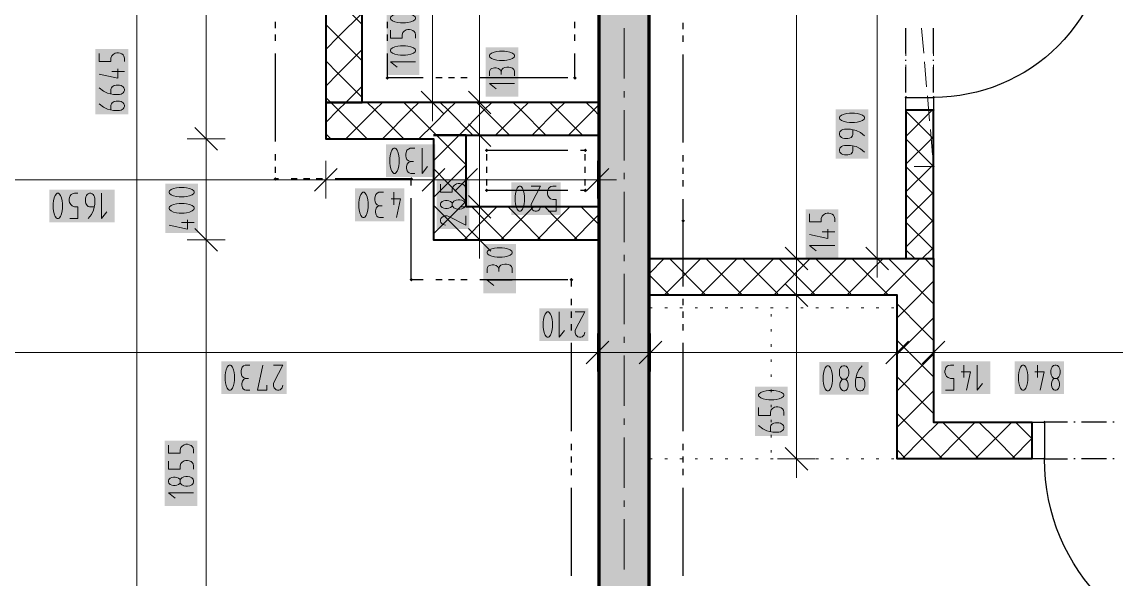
# Model space of a CAD drawing. Header units: millimetres. Extents: x 0 to 594, y 0 to 420.
# Drawn here: x 139.31 to 183.26, y 202.17 to 224.53 of the extents above; entities that cross this region are included whole.
import ezdxf

# ---------------------------------------------------------------- set-up
doc = ezdxf.new("R2010")
doc.units = ezdxf.units.MM
doc.header["$LTSCALE"] = 8
for name, color, linetype in [('PDF_Dvere', 7, 'Continuous'), ('PDF_Koty delkove', 7, 'Continuous'), ('PDF_Nabytek', 7, 'Continuous'), ('PDF_Osy hlavni', 7, 'Continuous'), ('PDF_Pozarni useky', 7, 'Continuous'), ('PDF_Preklady', 7, 'Continuous'), ('PDF_Pricky zdene', 7, 'Continuous'), ('PDF_Steny obvodove nosne', 7, 'Continuous')]:
    doc.layers.add(name, color=color, linetype=linetype)

msp = doc.modelspace()

# ---------------------------------------------------------------- hatches: boundary and pattern name
at = {"layer": 'PDF_Steny obvodove nosne', "true_color": 0xc0c0c0, "transparency": 33554559}
msp.add_hatch(color=9, dxfattribs=at).paths.add_polyline_path([(164.505, 156.144), (164.505, 243.542), (162.483, 243.542), (162.483, 158.368), (162.483, 156.144)])

# ---------------------------------------------------------------- linework, layer by layer
at = {"layer": 'PDF_Dvere', "lineweight": 25}
for points in [[(175.929, 227.971), (175.929, 228.58), (183.006, 228.58, -0.414215), (175.929, 221.503)], [(188.134, 206.995), (188.465, 206.995), (188.465, 198.908, -0.414213), (180.378, 206.995), (181.309, 206.995)]]:
    msp.add_lwpolyline(points, format="xyb", dxfattribs=at)
for points in [[(174.817, 223.27), (174.817, 224.281)], [(175.929, 223.27), (175.929, 224.281)], [(174.817, 222.966), (174.817, 223.017)], [(175.929, 222.966), (175.929, 223.017)], [(174.817, 221.703), (174.817, 222.714)], [(175.929, 221.703), (175.929, 222.714)], [(181.309, 208.461), (180.378, 208.461)], [(181.613, 208.461), (181.562, 208.461)], [(182.876, 208.461), (181.866, 208.461)], [(183.18, 208.461), (183.129, 208.461)], [(181.613, 206.995), (181.562, 206.995)], [(182.876, 206.995), (181.866, 206.995)], [(183.18, 206.995), (183.129, 206.995)]]:
    msp.add_lwpolyline(points, dxfattribs=at)
for points in [[(174.817, 220.997), (174.817, 221.503), (175.929, 221.503), (175.929, 220.997)], [(179.872, 208.461), (180.378, 208.461), (180.378, 206.995), (179.872, 206.995)]]:
    msp.add_lwpolyline(points, close=True, dxfattribs=at)
at = {"layer": 'PDF_Dvere', "lineweight": 25, "transparency": 33554559}
for points in [[(174.817, 221.44), (174.754, 221.503), (174.88, 221.503), (174.817, 221.566)], [(175.929, 221.44), (175.866, 221.503), (175.992, 221.503), (175.929, 221.566)], [(180.441, 208.461), (180.378, 208.398), (180.378, 208.525), (180.314, 208.461)], [(180.441, 206.995), (180.378, 206.932), (180.378, 207.059), (180.314, 206.995)]]:
    msp.add_solid(points, dxfattribs=at)
at = {"layer": 'PDF_Koty delkove', "lineweight": 18}
for points in [[(170.416, 206.995), (170.416, 209.141), (170.416, 213.567), (170.416, 214.9), (170.416, 215.033), (170.416, 224.244), (170.416, 226.096), (170.416, 238.437), (170.416, 240.964), (170.416, 243.694), (170.416, 251.276), (170.416, 258.858), (170.416, 261.436), (170.416, 269.827), (170.416, 271.394), (170.416, 280.998), (170.416, 282.515), (170.416, 283.981), (170.416, 350.13)], [(143.935, 138.502), (143.935, 148.114), (143.935, 154.678), (143.935, 158.419), (143.935, 174.392), (143.935, 177.336), (143.935, 194.207), (143.935, 194.825), (143.935, 261.386), (143.935, 264.115)], [(146.711, 174.392), (146.711, 197.037), (146.711, 215.791), (146.711, 219.835), (146.711, 243.694), (146.711, 258.858), (146.711, 261.386)], [(157.696, 215.791), (157.696, 217.105), (157.696, 219.986), (157.696, 221.301), (157.696, 225.88), (157.696, 242.228), (157.696, 243.694)], [(155.797, 221.301), (155.797, 231.916), (155.797, 242.228)], [(173.661, 215.033), (173.661, 225.041), (173.661, 238.437), (173.661, 239.195)], [(154.11, 224.199), (154.11, 223.875), (154.581, 223.875), (154.581, 224.011), (154.615, 224.105), (154.666, 224.159), (154.75, 224.212), (154.816, 224.226), (154.884, 224.226), (154.952, 224.212), (155.019, 224.186), (155.069, 224.145), (155.104, 224.092), (155.121, 224.011)], [(155.121, 224.011), (155.121, 223.875)], [(142.418, 223.268), (142.418, 222.943), (142.89, 222.943), (142.89, 223.079), (142.924, 223.173), (142.974, 223.227), (143.058, 223.28), (143.125, 223.294), (143.193, 223.294), (143.261, 223.28), (143.327, 223.254), (143.378, 223.213), (143.412, 223.16), (143.429, 223.079), (143.429, 222.943)], [(155.121, 222.93), (154.11, 222.93), (154.379, 222.714)], [(143.16, 222.646), (143.16, 222.268), (142.418, 222.431)], [(143.429, 222.538), (142.924, 222.538)], [(158.088, 222.363), (158.088, 222.525), (158.104, 222.579), (158.138, 222.633), (158.189, 222.66), (158.289, 222.687), (158.357, 222.687), (158.458, 222.66), (158.525, 222.606), (158.559, 222.525), (158.559, 222.417)], [(158.794, 222.714), (158.71, 222.7), (158.644, 222.673), (158.593, 222.619), (158.559, 222.525)], [(159.099, 222.363), (159.099, 222.552), (159.064, 222.619), (159.014, 222.673), (158.93, 222.7), (158.862, 222.714), (158.794, 222.714)], [(142.89, 221.647), (142.89, 221.836), (142.907, 221.89), (142.94, 221.931), (142.974, 221.958), (143.024, 221.984), (143.092, 221.998), (143.226, 221.998), (143.294, 221.984), (143.344, 221.958), (143.378, 221.931), (143.412, 221.89), (143.429, 221.836), (143.429, 221.783), (143.412, 221.728), (143.378, 221.688), (143.344, 221.661), (143.294, 221.634), (143.226, 221.62), (142.991, 221.62), (142.755, 221.674), (142.586, 221.755), (142.418, 221.89)], [(159.099, 222.066), (158.088, 222.066), (158.357, 221.85)], [(156.252, 220.846), (155.342, 221.756)], [(158.151, 220.846), (157.242, 221.756)], [(142.89, 220.999), (142.89, 221.188), (142.907, 221.242), (142.94, 221.283), (142.974, 221.31), (143.024, 221.336), (143.092, 221.35), (143.226, 221.35), (143.294, 221.336), (143.344, 221.31), (143.378, 221.283), (143.412, 221.242), (143.429, 221.188), (143.429, 221.135), (143.412, 221.08), (143.378, 221.04), (143.344, 221.013), (143.294, 220.986), (143.226, 220.972), (142.991, 220.972), (142.755, 221.026), (142.586, 221.107), (142.418, 221.242)], [(156.555, 221.301), (155.797, 221.301), (155.038, 221.301)], [(155.797, 221.301), (155.797, 220.542)], [(158.455, 221.301), (157.696, 221.301), (156.938, 221.301)], [(147.166, 219.38), (146.257, 220.29)], [(158.151, 219.531), (157.242, 220.441)], [(173.156, 219.956), (172.987, 220.092), (172.818, 220.173), (172.583, 220.226), (172.346, 220.226), (172.279, 220.212), (172.229, 220.186), (172.195, 220.159), (172.161, 220.119), (172.145, 220.064), (172.145, 220.011), (172.161, 219.956), (172.195, 219.916), (172.229, 219.889), (172.279, 219.862), (172.346, 219.848), (172.481, 219.848), (172.548, 219.862), (172.616, 219.889)], [(172.616, 219.889), (172.666, 219.956), (172.684, 220.011), (172.684, 220.2)], [(147.47, 219.835), (146.711, 219.835), (145.953, 219.835)], [(158.455, 219.986), (157.696, 219.986), (156.938, 219.986)], [(154.427, 218.639), (154.454, 218.757), (154.468, 218.857), (154.468, 219.059), (154.454, 219.161), (154.427, 219.279), (154.386, 219.38), (154.333, 219.448), (154.305, 219.465), (154.252, 219.465), (154.224, 219.448), (154.171, 219.38), (154.13, 219.279), (154.103, 219.161), (154.09, 219.059)], [(155.088, 219.465), (154.9, 219.465), (154.833, 219.43), (154.778, 219.38), (154.751, 219.296), (154.738, 219.228), (154.738, 219.161), (154.751, 219.077), (154.778, 219.01), (154.833, 218.959), (154.926, 218.925)], [(155.386, 219.465), (155.386, 218.454), (155.601, 218.723)], [(173.156, 219.308), (172.987, 219.444), (172.818, 219.525), (172.583, 219.578), (172.346, 219.578), (172.279, 219.564), (172.229, 219.538), (172.195, 219.511), (172.161, 219.47), (172.145, 219.416), (172.145, 219.363), (172.161, 219.308), (172.195, 219.268), (172.229, 219.241), (172.279, 219.214), (172.346, 219.2), (172.481, 219.2), (172.548, 219.214), (172.616, 219.241), (172.666, 219.308), (172.684, 219.363), (172.684, 219.551)], [(151.514, 218.958), (151.514, 218.2), (151.514, 217.441)], [(154.09, 219.059), (154.09, 218.857), (154.103, 218.757), (154.13, 218.639), (154.171, 218.538), (154.224, 218.47), (154.252, 218.454), (154.305, 218.454), (154.333, 218.47), (154.386, 218.538), (154.427, 218.639)], [(155.088, 218.454), (154.926, 218.454), (154.872, 218.47), (154.819, 218.504), (154.791, 218.555), (154.764, 218.655), (154.764, 218.723), (154.791, 218.824), (154.845, 218.892), (154.926, 218.925), (155.034, 218.925)], [(155.84, 218.958), (155.84, 218.2), (155.84, 217.441)], [(157.154, 218.958), (157.154, 218.2), (157.154, 217.441)], [(162.433, 218.958), (162.433, 218.2), (162.433, 217.441)], [(151.969, 218.655), (151.059, 217.745)], [(156.295, 218.655), (155.385, 217.745)], [(157.609, 218.655), (156.699, 217.745)], [(162.888, 218.655), (161.978, 217.745)], [(134.833, 218.2), (151.514, 218.2), (155.84, 218.2), (157.154, 218.2), (160.612, 218.2), (161.122, 218.2), (162.433, 218.2), (163.191, 218.2)], [(156.124, 218.017), (156.124, 217.693), (156.595, 217.693), (156.595, 217.828), (156.63, 217.922), (156.68, 217.976), (156.764, 218.03), (156.831, 218.044), (156.899, 218.044), (156.966, 218.03), (157.033, 218.003), (157.084, 217.963), (157.118, 217.909), (157.135, 217.828), (157.135, 217.693)], [(140.565, 217.246), (140.565, 217.044), (140.579, 216.944), (140.605, 216.826), (140.646, 216.724), (140.699, 216.657), (140.727, 216.641), (140.78, 216.641), (140.808, 216.657), (140.861, 216.724), (140.902, 216.826), (140.929, 216.944), (140.943, 217.044), (140.943, 217.246), (140.929, 217.347), (140.902, 217.465), (140.861, 217.567), (140.808, 217.634), (140.78, 217.652), (140.727, 217.652), (140.699, 217.634), (140.646, 217.567), (140.605, 217.465), (140.579, 217.347), (140.565, 217.246)], [(141.24, 216.641), (141.564, 216.641), (141.564, 217.112), (141.428, 217.112), (141.334, 217.146), (141.28, 217.197), (141.227, 217.28), (141.213, 217.347), (141.213, 217.415), (141.227, 217.483), (141.253, 217.549), (141.294, 217.6), (141.347, 217.634), (141.428, 217.652), (141.564, 217.652)], [(142.212, 217.112), (142.023, 217.112), (141.969, 217.129), (141.928, 217.162), (141.901, 217.197), (141.875, 217.246), (141.861, 217.314), (141.861, 217.448), (141.875, 217.516), (141.901, 217.567), (141.928, 217.6), (141.969, 217.634), (142.023, 217.652), (142.076, 217.652), (142.131, 217.634), (142.171, 217.6), (142.198, 217.567), (142.225, 217.516), (142.239, 217.448), (142.239, 217.213), (142.185, 216.977), (142.104, 216.808), (141.969, 216.641)], [(142.509, 217.652), (142.509, 216.641), (142.724, 216.909)], [(153.218, 217.289), (153.204, 217.39), (153.177, 217.508), (153.136, 217.609), (153.083, 217.677), (153.055, 217.694), (153.002, 217.694), (152.974, 217.677), (152.921, 217.609), (152.88, 217.508), (152.853, 217.39), (152.84, 217.289)], [(153.838, 217.694), (153.65, 217.694), (153.582, 217.66), (153.528, 217.609), (153.501, 217.525), (153.488, 217.458), (153.488, 217.39), (153.501, 217.306), (153.528, 217.239), (153.582, 217.189), (153.676, 217.154)], [(154.244, 217.694), (154.244, 217.189)], [(158.151, 216.65), (157.242, 217.56)], [(159.282, 216.93), (159.335, 216.93), (159.363, 216.946), (159.416, 217.014), (159.457, 217.115), (159.484, 217.233), (159.498, 217.333), (159.498, 217.535), (159.484, 217.636), (159.457, 217.755), (159.416, 217.856), (159.363, 217.924), (159.335, 217.941), (159.282, 217.941), (159.254, 217.924), (159.201, 217.856), (159.16, 217.755), (159.133, 217.636), (159.12, 217.535)], [(159.12, 217.535), (159.12, 217.333), (159.133, 217.233), (159.16, 217.115), (159.201, 217.014), (159.254, 216.946), (159.282, 216.93)], [(159.768, 217.941), (160.146, 217.941), (159.794, 217.266), (159.768, 217.199), (159.768, 217.098), (159.794, 217.031), (159.835, 216.98), (159.875, 216.946), (159.93, 216.93), (159.983, 216.93), (160.037, 216.946), (160.078, 216.98), (160.118, 217.031), (160.146, 217.131)], [(160.443, 216.93), (160.767, 216.93), (160.767, 217.401), (160.631, 217.401), (160.537, 217.435), (160.483, 217.486), (160.43, 217.57), (160.416, 217.636), (160.416, 217.704), (160.43, 217.772), (160.456, 217.839), (160.497, 217.889), (160.55, 217.924), (160.631, 217.941), (160.767, 217.941)], [(145.526, 217.225), (145.407, 217.199), (145.306, 217.158), (145.238, 217.105), (145.222, 217.077), (145.222, 217.024), (145.238, 216.996), (145.306, 216.943), (145.407, 216.902), (145.526, 216.875), (145.626, 216.861), (145.828, 216.861), (145.929, 216.875), (146.047, 216.902), (146.148, 216.943), (146.216, 216.996), (146.233, 217.024), (146.233, 217.077), (146.216, 217.105), (146.148, 217.158), (146.047, 217.199), (145.929, 217.225), (145.828, 217.239)], [(145.828, 217.239), (145.626, 217.239), (145.526, 217.225)], [(152.84, 217.289), (152.84, 217.087), (152.853, 216.986), (152.88, 216.868), (152.921, 216.767), (152.974, 216.699), (153.002, 216.683), (153.055, 216.683), (153.083, 216.699), (153.136, 216.767), (153.177, 216.868), (153.204, 216.986), (153.218, 217.087), (153.218, 217.289)], [(153.838, 216.683), (153.676, 216.683), (153.622, 216.699), (153.569, 216.734), (153.541, 216.784), (153.514, 216.884), (153.514, 216.952), (153.541, 217.053), (153.595, 217.121), (153.676, 217.154), (153.784, 217.154)], [(154.136, 217.424), (154.514, 217.424), (154.351, 216.683)], [(156.578, 217.126), (156.528, 217.085), (156.461, 217.059), (156.393, 217.045), (156.325, 217.045), (156.259, 217.059), (156.191, 217.085), (156.14, 217.14), (156.124, 217.18), (156.124, 217.234), (156.14, 217.274), (156.191, 217.328), (156.259, 217.355), (156.325, 217.369), (156.393, 217.369), (156.461, 217.355), (156.528, 217.328), (156.578, 217.288), (156.595, 217.261)], [(156.595, 217.153), (156.578, 217.126)], [(158.455, 217.105), (157.696, 217.105), (156.938, 217.105)], [(157.135, 216.748), (157.135, 216.369), (156.461, 216.721), (156.393, 216.748), (156.292, 216.748), (156.225, 216.721), (156.175, 216.68), (156.14, 216.64), (156.124, 216.586), (156.124, 216.532), (156.14, 216.478), (156.175, 216.437), (156.225, 216.397), (156.325, 216.369)], [(170.943, 216.833), (170.943, 216.508), (171.414, 216.508), (171.414, 216.644), (171.449, 216.738), (171.499, 216.792), (171.583, 216.845), (171.65, 216.859), (171.718, 216.859), (171.785, 216.845), (171.852, 216.819), (171.903, 216.778), (171.937, 216.725), (171.954, 216.644), (171.954, 216.508)], [(145.963, 216.591), (145.963, 216.213), (145.222, 216.376)], [(146.233, 216.483), (145.728, 216.483)], [(147.166, 215.336), (146.257, 216.246)], [(158.151, 215.336), (157.242, 216.246)], [(171.684, 216.211), (171.684, 215.833), (170.943, 215.996)], [(147.47, 215.791), (146.711, 215.791), (145.953, 215.791)], [(158.455, 215.791), (157.696, 215.791), (156.938, 215.791)], [(157.696, 215.791), (157.696, 215.033)], [(171.954, 216.103), (171.449, 216.103)], [(158.599, 215.462), (158.397, 215.462), (158.297, 215.448), (158.179, 215.421), (158.078, 215.381), (158.01, 215.327), (157.994, 215.3), (157.994, 215.246), (158.01, 215.219)], [(158.01, 215.219), (158.078, 215.165), (158.179, 215.125), (158.297, 215.097), (158.397, 215.084), (158.599, 215.084), (158.701, 215.097), (158.819, 215.125), (158.92, 215.165), (158.988, 215.219), (159.005, 215.246), (159.005, 215.3), (158.988, 215.327), (158.92, 215.381), (158.819, 215.421), (158.701, 215.448), (158.599, 215.462)], [(170.871, 214.578), (169.961, 215.488)], [(171.954, 215.563), (170.943, 215.563), (171.212, 215.348)], [(174.116, 214.578), (173.206, 215.488)], [(171.174, 215.033), (170.416, 215.033), (169.657, 215.033)], [(174.42, 215.033), (173.661, 215.033), (172.903, 215.033)], [(173.661, 215.033), (173.661, 214.274)], [(157.994, 214.463), (157.994, 214.625), (158.01, 214.679), (158.044, 214.733), (158.095, 214.76), (158.195, 214.787), (158.263, 214.787), (158.364, 214.76), (158.432, 214.706), (158.465, 214.625), (158.465, 214.517)], [(159.005, 214.463), (159.005, 214.652), (158.971, 214.719), (158.92, 214.773), (158.836, 214.8), (158.768, 214.814), (158.701, 214.814), (158.617, 214.8), (158.55, 214.773), (158.499, 214.719), (158.465, 214.625)], [(159.005, 214.166), (157.994, 214.166), (158.263, 213.95)], [(170.871, 213.112), (169.961, 214.022)], [(171.174, 213.567), (170.416, 213.567), (169.657, 213.567)], [(160.255, 212.18), (160.282, 212.062), (160.322, 211.961), (160.376, 211.893), (160.403, 211.877), (160.457, 211.877), (160.484, 211.893), (160.538, 211.961), (160.578, 212.062), (160.606, 212.18), (160.62, 212.28), (160.62, 212.482), (160.606, 212.583), (160.578, 212.702), (160.538, 212.803), (160.484, 212.871), (160.457, 212.888), (160.403, 212.888), (160.376, 212.871), (160.322, 212.803), (160.282, 212.702), (160.255, 212.583), (160.241, 212.482)], [(160.889, 212.888), (160.889, 211.877), (161.105, 212.146)], [(161.538, 212.888), (161.916, 212.888), (161.564, 212.213), (161.538, 212.146), (161.538, 212.045), (161.564, 211.978), (161.605, 211.927), (161.645, 211.893), (161.7, 211.877), (161.753, 211.877), (161.807, 211.893), (161.848, 211.927), (161.888, 211.978), (161.916, 212.078)], [(160.241, 212.482), (160.241, 212.28), (160.255, 212.18)], [(162.433, 212.022), (162.433, 211.264), (162.433, 210.506)], [(164.556, 212.022), (164.556, 211.264), (164.556, 210.506)], [(174.463, 212.022), (174.463, 211.264), (174.463, 210.506)], [(175.929, 212.022), (175.929, 211.264), (175.929, 210.506)], [(162.888, 211.719), (161.978, 210.809)], [(165.011, 211.719), (164.101, 210.809)], [(174.918, 211.719), (174.008, 210.809)], [(176.384, 211.719), (175.474, 210.809)], [(190.487, 211.264), (186.533, 211.264), (184.421, 211.264), (181.273, 211.264), (175.929, 211.264), (174.463, 211.264), (166.149, 211.264), (164.556, 211.264), (162.433, 211.264), (134.833, 211.264), (132.963, 211.264), (112.643, 211.264), (110.823, 211.264), (110.52, 211.264), (108.447, 211.264), (90.907, 211.264), (89.441, 211.264)], [(148.215, 210.724), (148.16, 210.674), (148.134, 210.59), (148.12, 210.522), (148.12, 210.454), (148.134, 210.371), (148.16, 210.304), (148.215, 210.253), (148.309, 210.219)], [(148.471, 210.759), (148.282, 210.759), (148.215, 210.724)], [(149.146, 209.949), (149.146, 209.748), (148.768, 209.748), (148.983, 210.759)], [(149.416, 210.759), (149.794, 210.759), (149.443, 210.084), (149.416, 210.017), (149.416, 209.916), (149.443, 209.849), (149.483, 209.798), (149.524, 209.764), (149.578, 209.748), (149.631, 209.748), (149.686, 209.764), (149.726, 209.798), (149.767, 209.849), (149.794, 209.949)], [(172.923, 210.56), (172.842, 210.391), (172.789, 210.155), (172.789, 209.919), (172.802, 209.852), (172.829, 209.801), (172.856, 209.768), (172.896, 209.734), (172.951, 209.718), (173.004, 209.718), (173.058, 209.734), (173.099, 209.768), (173.126, 209.801), (173.153, 209.852), (173.167, 209.919), (173.167, 210.054), (173.153, 210.121), (173.126, 210.189), (173.058, 210.239), (173.004, 210.256), (172.815, 210.256)], [(173.058, 210.728), (172.923, 210.56)], [(176.411, 209.748), (176.735, 209.748), (176.735, 210.219), (176.599, 210.219), (176.505, 210.253), (176.451, 210.304), (176.398, 210.388), (176.384, 210.454), (176.384, 210.522), (176.398, 210.59), (176.424, 210.657), (176.465, 210.707), (176.518, 210.742), (176.599, 210.759), (176.735, 210.759)], [(177.14, 210.759), (177.14, 210.253)], [(177.68, 210.759), (177.68, 209.748), (177.895, 210.017)], [(180.094, 210.759), (180.094, 210.253)], [(148.471, 209.748), (148.309, 209.748), (148.254, 209.764), (148.201, 209.798), (148.173, 209.849), (148.147, 209.949), (148.147, 210.017), (148.173, 210.118), (148.228, 210.186), (148.309, 210.219), (148.416, 210.219)], [(172.303, 209.718), (172.262, 209.734), (172.208, 209.784), (172.181, 209.852), (172.167, 209.919), (172.167, 209.986), (172.181, 210.054), (172.208, 210.121), (172.248, 210.171), (172.275, 210.189)], [(172.384, 210.189), (172.41, 210.171), (172.451, 210.121), (172.478, 210.054), (172.491, 209.986), (172.491, 209.919), (172.478, 209.852), (172.451, 209.784), (172.397, 209.734), (172.356, 209.718), (172.303, 209.718)], [(177.032, 210.489), (177.41, 210.489), (177.247, 209.748)], [(179.986, 210.489), (180.364, 210.489), (180.201, 209.748)], [(180.877, 210.219), (180.904, 210.202), (180.944, 210.151), (180.971, 210.084), (180.985, 210.017), (180.985, 209.949), (180.971, 209.882), (180.944, 209.815), (180.89, 209.764), (180.85, 209.748), (180.796, 209.748), (180.756, 209.764), (180.701, 209.815), (180.675, 209.882), (180.661, 209.949), (180.661, 210.017), (180.675, 210.084)], [(180.675, 210.084), (180.701, 210.151), (180.742, 210.202), (180.769, 210.219)], [(169.505, 209.735), (169.303, 209.735), (169.203, 209.721), (169.084, 209.694), (168.983, 209.654), (168.915, 209.6), (168.899, 209.573), (168.899, 209.519), (168.915, 209.492), (168.983, 209.438), (169.084, 209.398), (169.203, 209.37), (169.303, 209.356), (169.505, 209.356), (169.606, 209.37), (169.724, 209.398), (169.825, 209.438), (169.893, 209.492)], [(169.893, 209.492), (169.91, 209.519), (169.91, 209.573), (169.893, 209.6), (169.825, 209.654), (169.724, 209.694), (169.606, 209.721), (169.505, 209.735)], [(168.899, 209.06), (168.899, 208.736), (169.37, 208.736), (169.37, 208.871), (169.405, 208.965), (169.455, 209.019), (169.539, 209.073), (169.606, 209.087), (169.674, 209.087), (169.741, 209.073), (169.808, 209.046), (169.859, 209.006), (169.893, 208.952), (169.91, 208.871), (169.91, 208.736)], [(169.421, 208.371), (169.455, 208.398), (169.505, 208.425), (169.573, 208.438), (169.707, 208.438), (169.775, 208.425), (169.825, 208.398), (169.859, 208.371), (169.893, 208.331), (169.91, 208.276), (169.91, 208.223), (169.893, 208.169), (169.859, 208.128), (169.825, 208.101), (169.775, 208.074), (169.707, 208.06), (169.471, 208.06), (169.236, 208.114), (169.067, 208.195), (168.899, 208.331)], [(169.37, 208.088), (169.37, 208.276), (169.388, 208.331), (169.421, 208.371)], [(145.195, 207.549), (145.195, 207.225), (145.666, 207.225), (145.666, 207.36), (145.701, 207.454), (145.751, 207.508), (145.835, 207.562), (145.902, 207.576), (145.969, 207.576), (146.037, 207.562), (146.104, 207.535), (146.154, 207.495), (146.189, 207.441), (146.206, 207.36), (146.206, 207.225)], [(170.871, 206.541), (169.961, 207.45)], [(171.174, 206.995), (170.416, 206.995), (169.657, 206.995)], [(170.416, 206.995), (170.416, 206.237)], [(145.195, 206.901), (145.195, 206.577), (145.666, 206.577), (145.666, 206.712), (145.701, 206.806), (145.751, 206.86), (145.835, 206.914), (145.902, 206.927), (145.969, 206.927), (146.037, 206.914), (146.104, 206.887), (146.154, 206.846), (146.189, 206.793), (146.206, 206.712), (146.206, 206.577)], [(145.598, 205.969), (145.532, 205.942), (145.464, 205.929), (145.396, 205.929), (145.33, 205.942), (145.262, 205.969), (145.211, 206.023), (145.195, 206.064), (145.195, 206.117), (145.211, 206.158), (145.262, 206.212), (145.33, 206.239), (145.396, 206.253), (145.464, 206.253), (145.532, 206.239), (145.598, 206.212), (145.649, 206.172), (145.666, 206.145)], [(145.666, 206.036), (145.649, 206.01), (145.598, 205.969)], [(146.206, 205.631), (145.195, 205.631), (145.464, 205.416)]]:
    msp.add_lwpolyline(points, dxfattribs=at)
for points in [[(154.715, 224.874), (154.513, 224.874), (154.413, 224.86), (154.295, 224.834), (154.194, 224.793), (154.126, 224.74), (154.11, 224.712), (154.11, 224.659), (154.126, 224.631), (154.194, 224.578), (154.295, 224.537), (154.413, 224.51), (154.513, 224.496), (154.715, 224.496), (154.816, 224.51), (154.935, 224.537), (155.036, 224.578), (155.104, 224.631), (155.121, 224.659), (155.121, 224.712), (155.104, 224.74), (155.036, 224.793), (154.935, 224.834), (154.816, 224.86)], [(154.715, 223.578), (154.513, 223.578), (154.413, 223.564), (154.295, 223.537), (154.194, 223.497), (154.126, 223.444), (154.11, 223.416), (154.11, 223.363), (154.126, 223.335), (154.194, 223.282), (154.295, 223.241), (154.413, 223.213), (154.513, 223.2), (154.715, 223.2), (154.816, 223.213), (154.935, 223.241), (155.036, 223.282), (155.104, 223.335), (155.121, 223.363), (155.121, 223.416), (155.104, 223.444), (155.036, 223.497), (154.935, 223.537), (154.816, 223.564)], [(158.693, 223.362), (158.491, 223.362), (158.391, 223.348), (158.273, 223.321), (158.172, 223.281), (158.104, 223.227), (158.088, 223.2), (158.088, 223.146), (158.104, 223.119), (158.172, 223.065), (158.273, 223.025), (158.391, 222.997), (158.491, 222.984), (158.693, 222.984), (158.794, 222.997), (158.913, 223.025), (159.014, 223.065), (159.081, 223.119), (159.099, 223.146), (159.099, 223.2), (159.081, 223.227), (159.014, 223.281), (158.913, 223.321), (158.794, 223.348)], [(172.75, 220.874), (172.548, 220.874), (172.448, 220.861), (172.33, 220.834), (172.229, 220.793), (172.161, 220.74), (172.145, 220.712), (172.145, 220.659), (172.161, 220.631), (172.229, 220.578), (172.33, 220.537), (172.448, 220.51), (172.548, 220.496), (172.75, 220.496), (172.851, 220.51), (172.97, 220.537), (173.071, 220.578), (173.139, 220.631), (173.156, 220.659), (173.156, 220.712), (173.139, 220.74), (173.071, 220.793), (172.97, 220.834), (172.851, 220.861)], [(145.828, 217.887), (145.626, 217.887), (145.526, 217.873), (145.407, 217.847), (145.306, 217.806), (145.238, 217.753), (145.222, 217.725), (145.222, 217.672), (145.238, 217.644), (145.306, 217.591), (145.407, 217.55), (145.526, 217.523), (145.626, 217.509), (145.828, 217.509), (145.929, 217.523), (146.047, 217.55), (146.148, 217.591), (146.216, 217.644), (146.233, 217.672), (146.233, 217.725), (146.216, 217.753), (146.148, 217.806), (146.047, 217.847), (145.929, 217.873)], [(156.899, 217.396), (156.831, 217.396), (156.747, 217.382), (156.663, 217.342), (156.613, 217.288), (156.595, 217.261), (156.595, 217.153), (156.613, 217.126), (156.663, 217.072), (156.747, 217.031), (156.831, 217.017), (156.899, 217.017), (156.983, 217.031), (157.067, 217.072), (157.118, 217.126), (157.135, 217.18), (157.135, 217.234), (157.118, 217.288), (157.067, 217.342), (156.983, 217.382)], [(147.472, 210.353), (147.472, 210.151), (147.486, 210.051), (147.512, 209.933), (147.553, 209.832), (147.606, 209.764), (147.634, 209.748), (147.687, 209.748), (147.715, 209.764), (147.768, 209.832), (147.809, 209.933), (147.836, 210.051), (147.85, 210.151), (147.85, 210.353), (147.836, 210.454), (147.809, 210.573), (147.768, 210.674), (147.715, 210.742), (147.687, 210.759), (147.634, 210.759), (147.606, 210.742), (147.553, 210.674), (147.512, 210.573), (147.486, 210.454)], [(171.493, 210.323), (171.493, 210.121), (171.506, 210.021), (171.533, 209.903), (171.574, 209.801), (171.627, 209.734), (171.655, 209.718), (171.708, 209.718), (171.736, 209.734), (171.789, 209.801), (171.83, 209.903), (171.857, 210.021), (171.871, 210.121), (171.871, 210.323), (171.857, 210.424), (171.83, 210.542), (171.789, 210.644), (171.736, 210.711), (171.708, 210.728), (171.655, 210.728), (171.627, 210.711), (171.574, 210.644), (171.533, 210.542), (171.506, 210.424)], [(172.141, 210.492), (172.141, 210.424), (172.154, 210.34), (172.194, 210.256), (172.248, 210.206), (172.275, 210.189), (172.384, 210.189), (172.41, 210.206), (172.465, 210.256), (172.505, 210.34), (172.519, 210.424), (172.519, 210.492), (172.505, 210.576), (172.465, 210.661), (172.41, 210.711), (172.356, 210.728), (172.303, 210.728), (172.248, 210.711), (172.194, 210.661), (172.154, 210.576)], [(179.338, 210.353), (179.338, 210.151), (179.352, 210.051), (179.378, 209.933), (179.419, 209.832), (179.472, 209.764), (179.5, 209.748), (179.553, 209.748), (179.581, 209.764), (179.634, 209.832), (179.675, 209.933), (179.702, 210.051), (179.716, 210.151), (179.716, 210.353), (179.702, 210.454), (179.675, 210.573), (179.634, 210.674), (179.581, 210.742), (179.553, 210.759), (179.5, 210.759), (179.472, 210.742), (179.419, 210.674), (179.378, 210.573), (179.352, 210.454)], [(180.634, 210.522), (180.634, 210.454), (180.648, 210.371), (180.688, 210.287), (180.742, 210.236), (180.769, 210.219), (180.877, 210.219), (180.904, 210.236), (180.958, 210.287), (180.999, 210.371), (181.012, 210.454), (181.012, 210.522), (180.999, 210.606), (180.958, 210.691), (180.904, 210.742), (180.85, 210.759), (180.796, 210.759), (180.742, 210.742), (180.688, 210.691), (180.648, 210.606)], [(145.969, 206.279), (145.902, 206.279), (145.818, 206.266), (145.734, 206.226), (145.683, 206.172), (145.666, 206.145), (145.666, 206.036), (145.683, 206.01), (145.734, 205.955), (145.818, 205.915), (145.902, 205.901), (145.969, 205.901), (146.053, 205.915), (146.138, 205.955), (146.189, 206.01), (146.206, 206.064), (146.206, 206.117), (146.189, 206.172), (146.138, 206.226), (146.053, 206.266)]]:
    msp.add_lwpolyline(points, close=True, dxfattribs=at)
at = {"layer": 'PDF_Koty delkove', "color": 7, "lineweight": 18, "true_color": 0xffffff, "transparency": 33554559}
for points in [[(155.272, 222.4), (155.272, 225.025), (153.958, 222.4), (153.958, 225.025)], [(143.581, 220.82), (143.581, 223.446), (142.267, 220.82), (142.267, 223.446)], [(159.25, 221.536), (159.25, 223.513), (157.936, 221.536), (157.936, 223.513)], [(173.307, 219.048), (173.307, 221.026), (171.993, 219.048), (171.993, 221.026)], [(155.916, 219.616), (153.938, 219.616), (155.916, 218.302), (153.938, 218.302)], [(146.385, 216.061), (146.385, 218.038), (145.071, 216.061), (145.071, 218.038)], [(157.287, 216.218), (157.287, 218.195), (155.973, 216.218), (155.973, 218.195)], [(160.946, 218.092), (158.968, 218.092), (160.946, 216.778), (158.968, 216.778)], [(143.039, 217.803), (140.413, 217.803), (143.039, 216.489), (140.413, 216.489)], [(154.666, 217.846), (152.688, 217.846), (154.666, 216.531), (152.688, 216.531)], [(172.106, 215.033), (172.106, 217.011), (170.791, 215.033), (170.791, 217.011)], [(159.157, 213.636), (159.157, 215.613), (157.842, 213.636), (157.842, 215.613)], [(162.067, 213.039), (160.09, 213.039), (162.067, 211.725), (160.09, 211.725)], [(149.946, 210.91), (147.32, 210.91), (149.946, 209.596), (147.32, 209.596)], [(173.319, 210.88), (171.341, 210.88), (173.319, 209.566), (171.341, 209.566)], [(178.21, 210.91), (176.233, 210.91), (178.21, 209.596), (176.233, 209.596)], [(181.164, 210.91), (179.187, 210.91), (181.164, 209.596), (179.187, 209.596)], [(170.062, 207.909), (170.062, 209.886), (168.748, 207.909), (168.748, 209.886)], [(146.358, 205.101), (146.358, 207.727), (145.043, 205.101), (145.043, 207.727)]]:
    msp.add_solid(points, dxfattribs=at)
at = {"layer": 'PDF_Nabytek', "lineweight": 13}
for points in [[(164.629, 213.061), (164.556, 213.061)], [(164.556, 213.061), (164.556, 213.061)], [(165.235, 213.061), (165.134, 213.061)], [(165.842, 213.061), (165.741, 213.061)], [(166.448, 213.061), (166.347, 213.061)], [(167.055, 213.061), (166.954, 213.061)], [(167.661, 213.061), (167.56, 213.061)], [(168.268, 213.061), (168.167, 213.061)], [(168.875, 213.061), (168.774, 213.061)], [(169.481, 213.061), (169.38, 213.061)], [(169.408, 213.061), (169.408, 213.061)], [(169.408, 212.705), (169.408, 212.806)], [(170.088, 213.061), (169.987, 213.061)], [(170.694, 213.061), (170.593, 213.061)], [(171.301, 213.061), (171.2, 213.061)], [(171.907, 213.061), (171.806, 213.061)], [(172.514, 213.061), (172.413, 213.061)], [(173.121, 213.061), (173.02, 213.061)], [(173.727, 213.061), (173.626, 213.061)], [(174.334, 213.061), (174.233, 213.061)], [(174.463, 213.061), (174.463, 213.061)], [(169.408, 212.099), (169.408, 212.2)], [(169.408, 211.492), (169.408, 211.593)], [(169.408, 210.885), (169.408, 210.986)], [(169.408, 210.279), (169.408, 210.38)], [(169.408, 209.672), (169.408, 209.773)], [(169.408, 209.066), (169.408, 209.167)], [(169.408, 208.459), (169.408, 208.56)], [(169.408, 207.852), (169.408, 207.954)], [(164.629, 206.995), (164.556, 206.995)], [(164.556, 206.995), (164.556, 206.995)], [(165.235, 206.995), (165.134, 206.995)], [(165.842, 206.995), (165.741, 206.995)], [(166.448, 206.995), (166.347, 206.995)], [(167.055, 206.995), (166.954, 206.995)], [(167.661, 206.995), (167.56, 206.995)], [(168.268, 206.995), (168.167, 206.995)], [(168.875, 206.995), (168.774, 206.995)], [(169.481, 206.995), (169.38, 206.995)], [(169.408, 207.246), (169.408, 207.347)], [(169.408, 206.995), (169.408, 206.995)], [(170.088, 206.995), (169.987, 206.995)], [(170.694, 206.995), (170.593, 206.995)], [(171.301, 206.995), (171.2, 206.995)], [(171.907, 206.995), (171.806, 206.995)], [(172.514, 206.995), (172.413, 206.995)], [(173.121, 206.995), (173.02, 206.995)], [(173.727, 206.995), (173.626, 206.995)], [(174.334, 206.995), (174.233, 206.995)], [(174.463, 206.995), (174.463, 206.995)]]:
    msp.add_lwpolyline(points, dxfattribs=at)
at = {"layer": 'PDF_Osy hlavni', "lineweight": 18}
for points in [[(163.494, 222.259), (163.494, 224.281)], [(163.494, 221.5), (163.494, 221.753)], [(163.494, 218.973), (163.494, 220.995)], [(163.494, 218.215), (163.494, 218.468)], [(163.494, 215.687), (163.494, 217.709)], [(163.494, 214.929), (163.494, 215.182)], [(163.494, 212.402), (163.494, 214.424)], [(163.494, 211.644), (163.494, 211.896)], [(163.494, 209.116), (163.494, 211.138)], [(163.494, 208.358), (163.494, 208.611)], [(163.494, 205.831), (163.494, 207.852)], [(163.494, 205.072), (163.494, 205.325)], [(163.494, 202.545), (163.494, 204.567)]]:
    msp.add_lwpolyline(points, dxfattribs=at)
at = {"layer": 'PDF_Pozarni useky', "lineweight": 30}
for points in [[(149.492, 224.281), (149.492, 224.533)], [(153.991, 224.281), (153.991, 224.533)], [(161.523, 224.281), (161.523, 224.533)], [(165.869, 224.241), (165.869, 224.494)], [(149.492, 223.775), (149.492, 224.028)], [(153.991, 223.775), (153.991, 224.028)], [(161.523, 223.775), (161.523, 224.028)], [(165.869, 223.736), (165.869, 223.989)], [(149.492, 219.731), (149.492, 223.27)], [(153.991, 222.287), (153.991, 223.27)], [(161.523, 222.287), (161.523, 223.27)], [(165.87, 219.692), (165.869, 223.23)], [(155.429, 222.287), (153.991, 222.287)], [(156.187, 222.287), (155.934, 222.287)], [(156.692, 222.287), (156.44, 222.287)], [(157.198, 222.287), (156.945, 222.287)], [(161.242, 222.287), (157.703, 222.287)], [(161.242, 219.377), (157.978, 219.377)], [(161.937, 219.377), (161.747, 219.377)], [(149.492, 218.973), (149.492, 219.226)], [(157.978, 218.973), (157.978, 219.226)], [(161.937, 218.973), (161.937, 219.226)], [(165.87, 218.934), (165.87, 219.186)], [(149.492, 218.468), (149.492, 218.72)], [(157.978, 218.468), (157.978, 218.72)], [(161.937, 218.468), (161.937, 218.72)], [(165.87, 218.428), (165.87, 218.681)], [(149.616, 218.227), (149.492, 218.227)], [(150.374, 218.227), (150.121, 218.227)], [(150.879, 218.227), (150.627, 218.227)], [(151.385, 218.227), (151.132, 218.227)], [(154.952, 218.227), (151.89, 218.227)], [(154.952, 217.962), (154.952, 218.215)], [(157.978, 217.962), (157.978, 218.215)], [(161.937, 217.962), (161.937, 218.215)], [(165.87, 217.923), (165.87, 218.176)], [(161.242, 217.769), (157.978, 217.769)], [(161.937, 217.769), (161.747, 217.769)], [(155.429, 214.183), (154.952, 214.183), (154.952, 217.457)], [(165.87, 213.918), (165.87, 216.549), (165.87, 217.417)], [(156.187, 214.183), (155.934, 214.183)], [(156.692, 214.183), (156.44, 214.183)], [(157.198, 214.183), (156.945, 214.183)], [(161.242, 214.183), (157.703, 214.183)], [(161.381, 213.918), (161.381, 214.183)], [(161.381, 213.16), (161.381, 213.413)], [(165.87, 213.16), (165.87, 213.413)], [(161.381, 212.655), (161.381, 212.907)], [(165.87, 212.655), (165.87, 212.907)], [(161.381, 212.149), (161.381, 212.402)], [(165.87, 212.149), (165.87, 212.402)], [(161.381, 208.105), (161.381, 211.644)], [(165.87, 208.105), (165.87, 211.644)], [(161.381, 207.347), (161.381, 207.6)], [(165.87, 207.347), (165.87, 207.6)], [(161.381, 206.841), (161.381, 207.094)], [(165.87, 206.841), (165.87, 207.094)], [(161.381, 206.336), (161.381, 206.589)], [(165.87, 206.336), (165.87, 206.589)], [(161.381, 202.292), (161.381, 205.831)], [(165.87, 202.292), (165.87, 205.831)]]:
    msp.add_lwpolyline(points, dxfattribs=at)
at = {"layer": 'PDF_Pozarni useky', "lineweight": 30, "transparency": 33554559}
for points in [[(154.067, 222.287), (153.991, 222.211), (153.991, 222.363), (153.915, 222.287)], [(153.991, 222.211), (153.915, 222.287), (154.067, 222.287), (153.991, 222.363)], [(161.599, 222.287), (161.523, 222.211), (161.523, 222.363), (161.447, 222.287)], [(161.523, 222.211), (161.447, 222.287), (161.599, 222.287), (161.523, 222.363)], [(157.978, 219.301), (157.902, 219.377), (158.054, 219.377), (157.978, 219.453)], [(158.054, 219.377), (157.978, 219.301), (157.978, 219.453), (157.902, 219.377)], [(162.013, 219.377), (161.937, 219.301), (161.937, 219.453), (161.861, 219.377)], [(161.937, 219.301), (161.861, 219.377), (162.013, 219.377), (161.937, 219.453)], [(149.568, 218.227), (149.492, 218.152), (149.492, 218.303), (149.417, 218.227)], [(149.492, 218.152), (149.417, 218.227), (149.568, 218.227), (149.492, 218.303)], [(154.952, 218.152), (154.876, 218.227), (155.027, 218.227), (154.952, 218.303)], [(155.027, 218.227), (154.952, 218.152), (154.952, 218.303), (154.876, 218.227)], [(157.978, 217.693), (157.902, 217.769), (158.054, 217.769), (157.978, 217.845)], [(158.054, 217.769), (157.978, 217.693), (157.978, 217.845), (157.902, 217.769)], [(161.937, 217.693), (161.861, 217.769), (162.013, 217.769), (161.937, 217.845)], [(162.013, 217.769), (161.937, 217.693), (161.937, 217.845), (161.861, 217.769)], [(165.87, 216.473), (165.794, 216.549), (165.946, 216.549), (165.87, 216.625)], [(165.87, 216.473), (165.794, 216.549), (165.946, 216.549), (165.87, 216.625)], [(154.952, 214.108), (154.876, 214.183), (155.027, 214.183), (154.952, 214.259)], [(155.027, 214.183), (154.952, 214.108), (154.952, 214.259), (154.876, 214.183)], [(161.457, 214.183), (161.381, 214.108), (161.381, 214.259), (161.306, 214.183)], [(161.381, 214.108), (161.306, 214.183), (161.457, 214.183), (161.381, 214.259)]]:
    msp.add_solid(points, dxfattribs=at)
at = {"layer": 'PDF_Preklady', "lineweight": 18}
for points in [[(174.817, 223.169), (174.817, 224.18)], [(175.528, 223.28), (175.44, 224.287)], [(175.929, 223.169), (175.929, 224.18)], [(174.817, 221.804), (174.817, 222.815)], [(175.648, 221.92), (175.559, 222.927)], [(175.929, 221.804), (175.929, 222.815)], [(175.767, 220.561), (175.679, 221.568)], [(174.817, 220.997), (174.817, 221.45)], [(175.929, 220.997), (175.929, 221.45)], [(174.817, 220.439), (174.817, 220.997)], [(175.929, 220.439), (175.929, 220.997)], [(175.887, 219.201), (175.799, 220.208)], [(174.817, 219.074), (174.817, 220.085)], [(175.929, 219.074), (175.929, 220.085)], [(175.143, 218.723), (175.929, 218.723), (175.918, 218.849)]]:
    msp.add_lwpolyline(points, dxfattribs=at)
at = {"layer": 'PDF_Preklady', "lineweight": 18, "transparency": 33554559}
for points in [[(174.817, 220.952), (174.772, 220.997), (174.863, 220.997), (174.817, 221.043)], [(174.817, 220.952), (174.772, 220.997), (174.863, 220.997), (174.817, 221.043)], [(175.929, 220.952), (175.884, 220.997), (175.975, 220.997), (175.929, 221.043)], [(175.929, 220.952), (175.884, 220.997), (175.975, 220.997), (175.929, 221.043)], [(174.817, 218.677), (174.772, 218.723), (174.863, 218.723), (174.817, 218.768)], [(174.863, 218.723), (174.817, 218.677), (174.817, 218.768), (174.772, 218.723)], [(175.933, 218.677), (175.884, 218.719), (175.975, 218.727), (175.925, 218.768)], [(175.975, 218.723), (175.929, 218.677), (175.929, 218.768), (175.884, 218.723)], [(175.929, 218.677), (175.884, 218.723), (175.975, 218.723), (175.929, 218.768)]]:
    msp.add_solid(points, dxfattribs=at)
at = {"layer": 'PDF_Pricky zdene', "lineweight": 40}
for points in [[(151.514, 227.872), (151.514, 225.597), (151.514, 221.301), (152.98, 221.301), (152.98, 225.597), (152.98, 227.872)], [(155.84, 221.301), (151.514, 221.301), (151.514, 219.835), (155.84, 219.835), (155.84, 215.791), (157.154, 215.791)], [(155.84, 219.986), (162.433, 219.986), (162.483, 219.986), (162.483, 221.301), (155.84, 221.301)], [(174.817, 220.997), (175.929, 220.997)], [(174.817, 220.997), (174.817, 218.723), (174.817, 215.033), (175.929, 215.033), (175.929, 218.723), (175.929, 220.997)], [(157.154, 217.105), (157.154, 219.986), (155.84, 219.986)], [(157.154, 215.791), (162.433, 215.791), (162.483, 215.791), (162.483, 217.105), (157.154, 217.105)], [(174.463, 208.461), (174.463, 213.567), (164.556, 213.567), (164.505, 213.567), (164.505, 215.033), (164.556, 215.033), (174.817, 215.033), (175.929, 215.033), (175.929, 213.567), (175.929, 208.461), (179.872, 208.461), (179.872, 206.995), (174.463, 206.995), (174.463, 208.461)]]:
    msp.add_lwpolyline(points, dxfattribs=at)
at = {"layer": 'PDF_Pricky zdene', "lineweight": 9}
for points in [[(152.98, 224.435), (152.02, 225.395), (151.514, 225.901)], [(152.98, 224.89), (152.02, 223.929)], [(152.98, 222.969), (152.02, 223.929), (151.514, 224.435)], [(152.02, 223.929), (151.514, 223.424)], [(152.98, 223.424), (152.02, 222.463)], [(152.98, 221.503), (152.02, 222.463), (151.514, 222.969)], [(152.02, 222.463), (151.514, 221.958)], [(152.98, 221.958), (152.323, 221.301)], [(151.717, 221.301), (151.514, 221.503)], [(152.323, 221.301), (152.02, 220.997), (151.514, 220.492)], [(153.182, 219.835), (152.02, 220.997), (151.717, 221.301)], [(153.789, 221.301), (153.486, 220.997), (152.323, 219.835)], [(154.648, 219.835), (153.486, 220.997), (153.182, 221.301)], [(155.255, 221.301), (154.952, 220.997), (153.789, 219.835)], [(155.84, 220.109), (154.952, 220.997), (154.648, 221.301)], [(156.721, 221.301), (156.418, 220.997), (155.84, 220.419)], [(157.429, 219.986), (156.418, 220.997), (156.114, 221.301)], [(158.187, 221.301), (157.883, 220.997), (156.872, 219.986)], [(158.894, 219.986), (157.883, 220.997), (157.58, 221.301)], [(159.653, 221.301), (159.349, 220.997), (158.338, 219.986)], [(160.36, 219.986), (159.349, 220.997), (159.046, 221.301)], [(161.119, 221.301), (160.815, 220.997), (159.804, 219.986)], [(161.826, 219.986), (160.815, 220.997), (160.512, 221.301)], [(162.483, 221.2), (162.281, 220.997), (161.27, 219.986)], [(162.483, 220.795), (162.281, 220.997), (161.978, 221.301)], [(175.879, 220.997), (174.817, 219.936)], [(175.929, 219.835), (175.879, 219.885), (174.817, 220.947)], [(175.929, 220.947), (175.879, 220.997)], [(175.879, 220.997), (175.879, 220.997)], [(175.879, 220.997), (175.879, 220.997)], [(155.84, 220.419), (155.255, 219.835)], [(151.717, 219.835), (151.514, 220.037)], [(155.963, 219.986), (155.84, 220.109)], [(156.872, 219.986), (156.418, 219.531), (155.84, 218.954)], [(157.154, 218.795), (156.418, 219.531), (155.963, 219.986)], [(175.879, 219.885), (174.817, 218.824)], [(175.929, 218.723), (175.879, 218.773), (174.817, 219.835)], [(175.929, 219.936), (175.879, 219.885)], [(157.154, 218.802), (156.418, 218.066), (155.84, 217.488)], [(157.154, 217.329), (156.418, 218.066), (155.84, 218.644)], [(175.879, 218.773), (174.817, 217.712)], [(175.929, 217.611), (175.879, 217.661), (174.817, 218.723)], [(175.929, 218.824), (175.879, 218.773)], [(175.879, 217.661), (174.817, 216.6)], [(175.929, 216.499), (175.879, 216.549), (174.817, 217.611)], [(175.929, 217.712), (175.879, 217.661)], [(157.154, 217.336), (156.418, 216.6), (155.84, 216.022)], [(157.154, 215.863), (156.418, 216.6), (155.84, 217.178)], [(158.692, 215.791), (157.883, 216.6), (157.378, 217.105)], [(158.389, 217.105), (157.883, 216.6)], [(159.855, 217.105), (159.349, 216.6), (158.541, 215.791)], [(160.158, 215.791), (159.349, 216.6), (158.844, 217.105)], [(161.321, 217.105), (160.815, 216.6), (160.006, 215.791)], [(161.624, 215.791), (160.815, 216.6), (160.31, 217.105)], [(162.483, 216.397), (162.281, 216.6), (161.776, 217.105)], [(162.483, 216.802), (162.281, 216.6), (161.472, 215.791)], [(157.883, 216.6), (157.154, 215.87)], [(175.879, 216.549), (174.817, 215.488)], [(175.929, 215.387), (175.879, 215.437), (174.817, 216.499)], [(175.929, 216.6), (175.879, 216.549)], [(157.154, 215.87), (157.075, 215.791)], [(157.226, 215.791), (157.154, 215.863)], [(175.171, 215.033), (174.817, 215.387)], [(175.879, 215.437), (175.474, 215.033)], [(175.929, 215.488), (175.879, 215.437)], [(165.112, 215.033), (164.505, 214.426)], [(166.578, 215.033), (165.213, 213.668), (165.112, 213.567)], [(166.78, 213.567), (166.679, 213.668), (165.314, 215.033)], [(168.044, 215.033), (166.679, 213.668), (166.578, 213.567)], [(168.246, 213.567), (168.145, 213.668), (166.78, 215.033)], [(169.51, 215.033), (168.145, 213.668), (168.044, 213.567)], [(169.712, 213.567), (169.611, 213.668), (168.246, 215.033)], [(170.975, 215.033), (169.611, 213.668), (169.51, 213.567)], [(171.178, 213.567), (171.077, 213.668), (169.712, 215.033)], [(172.441, 215.033), (171.077, 213.668), (170.975, 213.567)], [(172.644, 213.567), (172.543, 213.668), (171.178, 215.033)], [(173.907, 215.033), (172.543, 213.668), (172.441, 213.567)], [(174.109, 213.567), (174.008, 213.668), (172.644, 215.033)], [(175.373, 215.033), (174.008, 213.668), (173.907, 213.567)], [(175.929, 213.213), (175.575, 213.567), (175.474, 213.668), (174.109, 215.033)], [(175.929, 214.679), (175.575, 215.033)], [(165.314, 213.567), (165.213, 213.668), (164.505, 214.375)], [(175.929, 214.123), (175.474, 213.668), (175.373, 213.567), (174.463, 212.657)], [(175.929, 211.747), (175.474, 212.202), (174.463, 213.213)], [(175.929, 212.657), (175.474, 212.202), (174.463, 211.191)], [(175.929, 210.281), (175.474, 210.736), (174.463, 211.747)], [(175.929, 211.191), (175.474, 210.736), (174.463, 209.725)], [(175.929, 208.815), (175.474, 209.27), (174.463, 210.281)], [(175.929, 209.725), (175.474, 209.27), (174.665, 208.461)], [(174.817, 208.461), (174.463, 208.815)], [(174.665, 208.461), (174.463, 208.259)], [(176.131, 208.461), (175.474, 207.804), (174.665, 206.995)], [(176.283, 206.995), (175.474, 207.804), (174.817, 208.461)], [(177.597, 208.461), (176.94, 207.804), (176.131, 206.995)], [(177.749, 206.995), (176.94, 207.804), (176.283, 208.461)], [(179.063, 208.461), (178.406, 207.804), (177.597, 206.995)], [(179.215, 206.995), (178.406, 207.804), (177.749, 208.461)], [(179.063, 206.995), (179.872, 207.804), (179.215, 208.461)], [(179.872, 207.804), (179.872, 207.804)], [(174.817, 206.995), (174.463, 207.349)]]:
    msp.add_lwpolyline(points, dxfattribs=at)
at = {"layer": 'PDF_Steny obvodove nosne', "lineweight": 70}
msp.add_lwpolyline([(162.483, 156.144), (164.505, 156.144), (164.505, 158.52), (164.505, 240.964), (164.505, 243.542), (163.798, 243.542), (162.483, 243.542), (162.483, 242.228), (162.483, 221.301), (162.483, 219.986), (162.483, 217.105), (162.483, 215.791), (162.483, 158.368)], dxfattribs=at)

doc.saveas('drawing.dxf')
